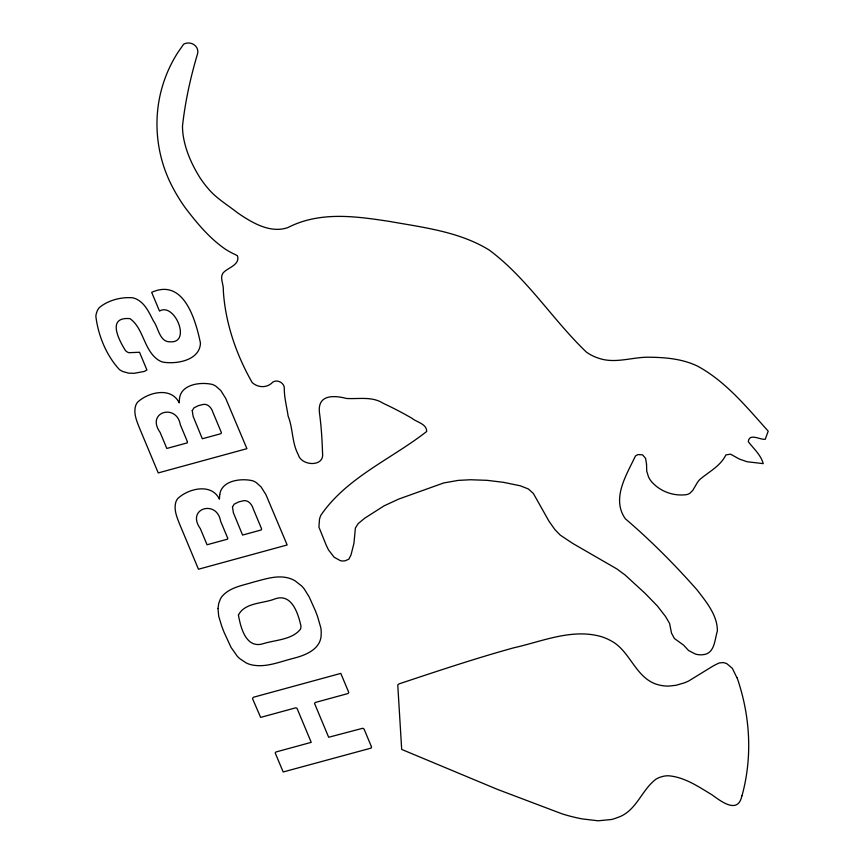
<?xml version="1.0" encoding="UTF-8"?>
<svg xmlns="http://www.w3.org/2000/svg" width="864" height="864" viewBox="0 0 864 864"><rect width="100%" height="100%" fill="white"/><g stroke="black" fill="none" stroke-linecap="round" stroke-linejoin="round"><path stroke-width="1.3" d="M741.852 795.884C738.029 814.838 720.673 801.047 711.914 794.772C698.458 786.65 684.504 777.06 668.423 775.764A24.224 21.265 28.9 0 0 663.336 776.293L660.118 777.211A27.745 24.354 28.9 0 0 656.1 779.101C641.38 789.966 636.422 811.447 617.479 817.56A45.695 40.122 28.9 0 1 611.323 819.526L598.115 820.789L582.109 818.899A170.791 149.947 28.9 0 1 575.402 817.474L574.009 817.15A150.185 131.857 28.9 0 1 561.816 813.758L497.372 789.361L401.684 749.423L397.764 684.904L399.114 683.856C437.044 671.242 474.973 658.53 513.518 647.87C542.214 641.488 572.152 628.052 601.776 636.768A48.557 42.628 28.9 0 1 614.282 642.73C630.256 653.562 635.774 675.529 654.199 683.446A34.808 30.553 28.9 0 0 669.028 686.081L676.21 685.26L684.32 682.862A68.666 60.286 28.9 0 0 688.781 680.94L711.817 666.781A102.46 89.964 28.9 0 1 714.863 665.053L719.032 663.023L722.909 662.569A12.074 10.606 28.9 0 1 727.045 663.844L732.391 668.423L736.927 677.722M737.078 677.689A234.295 205.708 28.9 0 1 741.949 795.917M179.518 398.304L179.194 402.862C171.331 386.467 148.133 392.159 137.527 402.257A15.822 13.889 28.9 0 0 135.626 405.745C133.402 413.089 136.534 420.638 139.223 427.421L158.231 472.921L246.92 448.675L225.72 398.401L220.795 390.539L215.87 386.176A16.027 14.072 28.9 0 0 212.296 384.437C200.934 381.758 181.364 384.07 179.518 398.304M219.748 494.597L219.424 499.165C211.561 482.771 188.363 488.462 177.757 498.56A15.822 13.889 28.9 0 0 175.856 502.038C173.642 509.393 176.764 516.942 179.453 523.724L198.461 569.225L287.161 544.979L265.95 494.705L261.025 486.832L256.1 482.468A16.027 14.072 28.9 0 0 252.536 480.74C241.164 478.051 221.605 480.362 219.748 494.597M218.009 608.504L218.711 616.291L221.692 626.033A183.546 161.147 28.9 0 0 224.132 632.405L231.023 647.352L237.265 656.219A28.544 25.067 28.9 0 0 240.106 658.876L246.164 662.893A23.263 20.423 28.9 0 0 250.182 664.492C264.74 668.39 279.256 661.867 293.209 658.39C305.456 655.312 321.322 649.199 321.181 634.1A34.42 30.218 28.9 0 0 320.771 627.631L317.596 616.648A186.937 164.128 28.9 0 0 315.144 610.232L309.193 596.927L304.214 588.924A31.666 27.799 28.9 0 0 301.439 585.814L295.078 580.835A24.246 21.287 28.9 0 0 289.17 578.221C277.301 574.7 265.162 579.128 253.66 582.023C242.806 585.49 230.126 587.131 222.242 596.182A23.695 20.801 28.9 0 0 220.363 599.087L218.689 603.504L218.009 608.504M200.459 343.116C199.789 360.482 176.472 364.446 162.756 362.092A15.995 14.04 28.9 0 1 158.263 359.975C143.683 350.212 143.748 328.223 129.935 318.622C106.477 316.591 118.8 339.865 125.453 350.536A6.707 5.886 28.9 0 0 128.963 352.706L139.525 352.264L146.934 370.008L144.223 371.455L134.136 373.313L128.606 373.14L122.958 371.563A15.833 13.9 28.9 0 1 119.34 369.5C106.261 355.298 98.14 335.383 95.861 316.3A21.2 18.608 28.9 0 1 96.52 312.898L97.297 310.792A16.232 14.256 28.9 0 1 99.479 307.465C108.4 300.154 120.938 296.946 132.365 297.745A15.088 13.252 28.9 0 1 136.933 299.333C145.379 303.718 149.31 312.941 153.436 320.976C158.544 327.661 159.473 342.5 170.554 341.82C191.7 342.878 174.388 301.979 159.516 311.083L151.675 292.345C183.946 277.787 195.707 320.285 200.459 343.116M646.531 464.087L646.726 471.15L648.508 476.863A21.2 18.619 28.9 0 0 651.478 481.583C659.988 491.422 673.121 496.206 685.962 494.726A10.573 9.288 28.9 0 0 689.936 493.193L692.755 490.406L696.902 483.354A27.14 23.836 28.9 0 1 699.786 479.531C708.869 471.776 720.382 466.193 725.89 454.907L730.555 454.183L739.4 459.076L747.047 461.732L763.258 463.633C760.86 454.918 753.602 448.621 748.289 441.677C749.272 432.626 759.931 440.024 765.256 439.258L768.204 431.147C746.863 407.398 725.965 381.521 697.464 366.088C681.599 358.474 663.692 357.221 646.369 357.221C630.547 357.664 614.38 363.712 598.687 358.236A38.524 33.815 28.9 0 1 586.408 352.123C552.571 319.712 527.234 278.327 489.272 250.085C459.313 231.563 422.993 227.405 388.886 221.324C361.163 217.145 332.24 212.911 304.765 220.871A106.034 93.096 28.9 0 0 287.777 227.621C270.076 233.69 251.77 222.588 237.492 212.771C227.459 204.811 216.054 198.266 207.868 188.233A94.381 82.868 28.9 0 1 200.027 177.8C191.862 164.743 185.328 150.282 183.103 134.946A81.281 71.366 28.9 0 1 182.498 126.025C185.177 101.941 190.318 78.149 197.219 54.929C200.318 46.548 190.955 40.241 183.643 44.194L177.8 52.596A170.759 149.926 28.9 0 0 161.406 89.867C153.198 120.571 156.503 154.03 170.294 182.65A169.495 148.813 28.9 0 0 175.446 192.445A166.428 146.124 28.9 0 0 185.134 207.608C196.798 222.977 209.423 238.237 225.461 249.242A63.677 55.912 28.9 0 0 235.548 254.707L237.481 255.809C240.138 264.244 229.306 267.354 224.327 271.696C218.57 276.437 223.96 284.159 223.301 290.239C225.18 322.607 236.228 354.618 252.223 382.622C258.347 388.055 267.365 388.098 272.916 382.018C277.603 379.004 285.034 383.26 284.288 388.984C284.332 398.12 286.826 407.02 288.112 416.038C293.123 428.533 291.805 442.66 298.242 454.615C301.288 466.085 324.421 467.284 322.553 453.362C322.132 439.7 321.268 426.103 319.442 412.657C317.293 394.211 334.217 395.258 346.561 398.477C358.916 399.179 372.244 396.155 383.314 403.369C393.055 407.862 402.559 412.852 411.847 418.208C416.653 422.248 426.827 423.814 426.686 431.471C391.565 459 346.648 477.446 320.814 515.344A27.821 24.419 28.9 0 0 319.486 519.361L318.924 527.116L326.052 544.774A114.124 100.202 28.9 0 0 328.504 549.893L334.12 557.215L340.308 560.628A10.012 8.791 28.9 0 0 345.427 560.693L348.872 559.148L351 554.958L353.948 543.348L355.385 528.034L358.128 523.67L364.705 518.216L384.059 505.861L398.844 499.025L443.75 482.944L458.179 480.395L470.556 479.747L487.231 480.341L503.755 482.382L520.29 485.795L528.347 488.948L533.358 493.463L549.04 521.305L554.893 529.567L560.207 535.075L572.821 543.478L616.712 568.836L624.942 574.852L645.084 593.341L657.385 606.01L665.496 616.453L669.578 623.43L671.501 633.096L674.395 638.496L683.597 645.149L688.565 650.506L695.455 654.091A18.23 16.006 28.9 0 0 702.821 654.707C714.82 653.832 714.604 639.781 717.379 631.001C717.52 615.254 706.212 601.841 697.097 589.939C674.816 564.689 650.938 540.648 625.331 518.746C611.161 498.668 626.53 474.8 635.494 455.933L637.956 454.572L642.557 454.831L645.57 458.363L646.531 464.087M238.432 615.017C240.494 626.908 245.646 647.924 261.868 644.08C274.579 639.846 291.611 640.192 300.402 629.294A10.249 8.996 28.9 0 0 300.91 625.86C298.112 613.375 291.643 592.628 274.666 599.022C262.775 603.677 244.89 602.435 238.432 615.017M187.434 441.763L187.272 442.876L166.828 448.459L160.099 432.378C145.541 411.998 176.623 402.937 180.349 424.796L187.434 441.763M227.664 538.067L227.502 539.179L207.058 544.763L200.34 528.671C185.738 508.324 216.918 499.219 220.579 521.1L227.664 538.067M192.251 410.616L193.126 416.383L202.327 438.761L220.99 433.674L221.411 432.648L212.911 412.301C211.507 407.484 207.198 402.743 201.744 404.806A39.096 34.333 28.9 0 0 198.137 405.778L194 407.83L192.251 410.616M232.481 506.92L233.366 512.687L242.568 535.064L261.22 529.967L261.641 528.952L253.141 508.604C251.737 503.777 247.428 499.046 241.974 501.109A39.096 34.333 28.9 0 0 238.367 502.081L234.23 504.133L232.481 506.92M371.498 746.863L371.185 748.084L283.165 771.973L275.195 752.9L275.908 751.993L311.234 742.349L297.086 708.48L295.909 707.767L260.636 717.401L252.482 698.522L253.476 697.237L340.805 673.391L348.775 692.464L347.976 693.544L315.328 702.464L314.507 703.361L328.666 737.262L362.815 728.255L364.025 728.978L371.498 746.863"/></g></svg>
